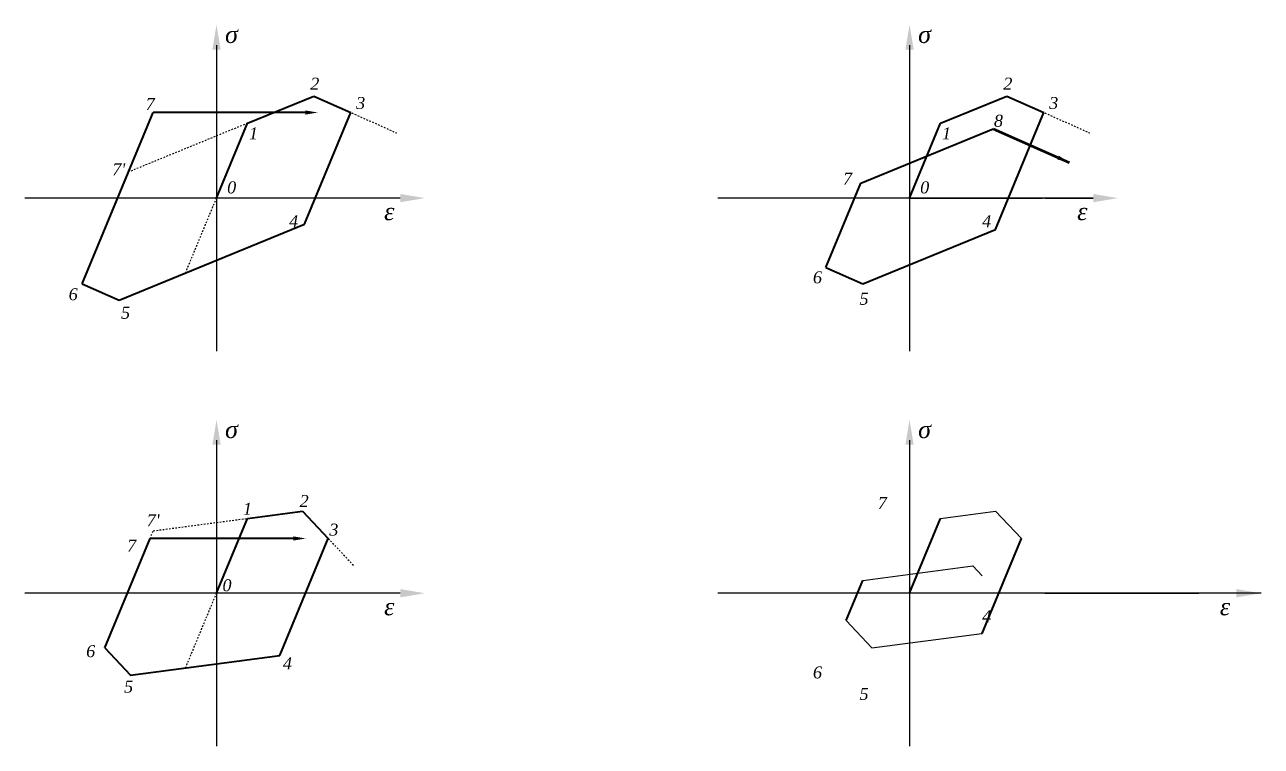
# Model space of a CAD drawing. Header units: inches. Extents: x -1038 to 587, y -1 to 567.
# Drawn here: x 509.7 to 587.2, y 291.3 to 336.5 of the extents above; entities that cross this region are included whole.
import ezdxf

# ---------------------------------------------------------------- set-up
doc = ezdxf.new("R2010")
doc.units = ezdxf.units.IN
doc.header["$MEASUREMENT"] = 0
doc.linetypes.add('DASHED2', pattern=[0.375, 0.25, -0.125])
doc.styles.get("Standard").update_dxf_attribs({"font": 'timesi.ttf', "height": 0.5})

msp = doc.modelspace()

# ---------------------------------------------------------------- linework, layer by layer
at = {"lineweight": 25}
for p, q in [((521.722, 335.25), (521.722, 316.064)), ((565.169, 335.25), (565.169, 316.064)), ((533.241, 325.657), (509.7, 325.657)), ((576.689, 325.657), (553.147, 325.657)), ((521.722, 310.486), (521.722, 291.3)), ((565.169, 310.486), (565.169, 291.3)), ((533.241, 300.893), (509.7, 300.893)), ((587.218, 300.893), (553.147, 300.893))]:
    msp.add_line(p, q, dxfattribs=at)
at = {"lineweight": 40}
for p, q in [((523.665, 330.349), (527.822, 332.052)), ((527.822, 332.052), (530.142, 331.022)), ((567.113, 330.349), (571.27, 332.052)), ((571.27, 332.052), (573.59, 331.022)), ((513.301, 320.292), (517.747, 331.022)), ((527.296, 331.022), (517.747, 331.022)), ((527.243, 324.024), (530.142, 331.022)), ((570.556, 323.699), (573.59, 331.022)), ((570.556, 323.699), (573.59, 331.022)), ((570.556, 323.699), (573.59, 331.022)), ((521.722, 325.657), (523.665, 330.349)), ((565.169, 325.657), (567.113, 330.349)), ((562.107, 326.594), (570.42, 330.001)), ((559.919, 321.313), (562.107, 326.594)), ((515.621, 319.262), (527.243, 324.024)), ((562.242, 320.292), (570.556, 323.699)), ((559.919, 321.313), (562.238, 320.283)), ((513.301, 320.292), (515.621, 319.262)), ((521.722, 300.893), (523.665, 305.585)), ((523.665, 305.585), (527.115, 306.04)), ((527.115, 306.04), (528.729, 304.324)), ((565.169, 300.893), (567.113, 305.585)), ((514.714, 297.462), (517.557, 304.324)), ((526.545, 304.324), (517.557, 304.324)), ((525.687, 296.981), (528.729, 304.324)), ((569.711, 298.373), (572.177, 304.324)), ((561.195, 299.178), (562.238, 301.697)), ((514.714, 297.462), (516.328, 295.746)), ((516.328, 295.746), (525.687, 296.981))]:
    msp.add_line(p, q, dxfattribs=at)
at = {"linetype": 'DASHED2', "lineweight": 25, "ltscale": 0.2}
for p, q in [((527.822, 332.052), (533.025, 329.742)), ((571.27, 332.052), (576.472, 329.742)), ((523.665, 330.349), (516.201, 327.29)), ((519.778, 320.965), (521.722, 325.657)), ((517.757, 304.805), (523.665, 305.585)), ((517.557, 304.324), (517.757, 304.805)), ((528.729, 304.324), (530.317, 302.635)), ((519.778, 296.201), (521.722, 300.893))]:
    msp.add_line(p, q, dxfattribs=at)
at = {"lineweight": 53}
msp.add_line((570.42, 330.001), (575.183, 327.886), dxfattribs=at)
at = {"lineweight": 0}
for p, q in [((521.722, 325.657), (521.722, 328.81)), ((565.169, 325.657), (565.169, 328.81)), ((521.722, 300.893), (521.722, 304.046)), ((565.169, 300.893), (565.169, 304.046))]:
    msp.add_line(p, q, dxfattribs=at)
for p, q in [((565.169, 325.657), (573.498, 325.657)), ((573.652, 325.657), (576.689, 325.657)), ((567.113, 305.585), (570.563, 306.04)), ((570.563, 306.04), (572.177, 304.324)), ((562.238, 301.697), (569.137, 302.608)), ((569.137, 302.608), (569.731, 301.976)), ((570.75, 300.893), (570.751, 300.891)), ((573.652, 300.893), (583.309, 300.893)), ((581.355, 300.893), (581.865, 300.893)), ((561.195, 299.178), (562.809, 297.462)), ((562.809, 297.462), (569.708, 298.373)), ((569.708, 298.373), (569.711, 298.373))]:
    msp.add_line(p, q)
at = {"lineweight": 18}
for points in [[(521.463, 334.969), (521.722, 336.524), (521.981, 334.969)], [(564.91, 334.969), (565.169, 336.524), (565.428, 334.969)], [(527.296, 331.152), (528.073, 331.022), (527.296, 330.893)], [(574.526, 328.32), (575.183, 327.886), (574.421, 328.083)], [(533.241, 325.916), (534.796, 325.657), (533.241, 325.398)], [(576.689, 325.916), (578.243, 325.657), (576.689, 325.398)], [(521.463, 310.205), (521.722, 311.76), (521.981, 310.205)], [(564.91, 310.205), (565.169, 311.76), (565.428, 310.205)], [(526.545, 304.454), (527.322, 304.324), (526.545, 304.195)], [(533.241, 301.152), (534.796, 300.893), (533.241, 300.634)], [(585.664, 301.152), (587.218, 300.893), (585.664, 300.634)]]:
    msp.add_solid(points, dxfattribs=at)

# ---------------------------------------------------------------- texts
at = {"attachment_point": 1}
for s, width, insert, char_height in [('\\A1;{\\H1.08333x;σ}', 0.29924, (522.258, 336.464), 1), ('\\A1;{\\H1.08333x;σ}', 0.29924, (565.706, 336.464), 1), ('2', 12.55975, (527.601, 333.205), 0.75), ('2', 12.55975, (571.048, 333.205), 0.75), ('7', 12.55975, (517.279, 331.924), 0.75), ('3', 12.55975, (530.478, 331.995), 0.75), ('3', 12.55975, (573.926, 331.995), 0.75), ('8', 12.55975, (570.46, 330.878), 0.75), ('1', 12.55975, (523.754, 330.088), 0.75), ('1', 12.55975, (567.202, 330.088), 0.75), ("{\\fTimes New Roman Greek|b0|i1|c161|p18;7}'", 12.55975, (515.189, 327.838), 0.75), ('7', 12.55975, (561.004, 327.258), 0.75), ('0', 12.55975, (522.388, 326.703), 0.75), ('0', 12.55975, (565.836, 326.703), 0.75), ('4', 12.55975, (526.272, 324.584), 0.75), ('4', 12.55975, (526.272, 324.584), 0.75), ('4', 12.55975, (569.719, 324.584), 0.75), ('4', 12.55975, (569.719, 324.584), 0.75), ('6', 12.55975, (559.114, 321.067), 0.75), ('6', 12.55975, (512.456, 320.007), 0.75), ('5', 12.55975, (562.032, 319.724), 0.75), ('5', 12.55975, (515.737, 318.847), 0.75), ('\\A1;{\\H1.08333x;σ}', 0.29924, (522.258, 311.7), 1), ('\\A1;{\\H1.08333x;σ}', 0.29924, (565.706, 311.7), 1), ('2', 12.55975, (526.935, 307.052), 0.75), ('1', 12.55975, (523.381, 306.56), 0.75), ('7', 12.55975, (563.18, 306.918), 0.75), ("7'", 12.55975, (517.343, 305.832), 0.75), ('3', 12.55975, (528.798, 305.255), 0.75), ('7', 12.55975, (516.122, 304.249), 0.75), ('0', 12.55975, (522.096, 301.767), 0.75), ('4', 12.55975, (569.719, 299.82), 0.75), ('4', 12.55975, (569.719, 299.82), 0.75), ('6', 12.55975, (513.553, 297.637), 0.75), ('4', 12.55975, (525.886, 296.867), 0.75), ('6', 12.55975, (559.114, 296.303), 0.75), ('5', 12.55975, (515.93, 295.412), 0.75), ('5', 12.55975, (562.032, 294.96), 0.75)]:
    msp.add_mtext_dynamic_manual_height_columns(s, width=width, gutter_width=1, heights=[0], dxfattribs=dict(at, insert=insert, char_height=char_height))
at = {"lineweight": 18, "char_height": 1, "attachment_point": 1}
for insert in [(532.228, 325.357), (575.676, 325.357), (532.228, 300.593), (584.62, 300.593)]:
    msp.add_mtext_dynamic_manual_height_columns('{\\H1.08333x;ε}', width=2.92585, gutter_width=1, heights=[0], dxfattribs=dict(at, insert=insert))

doc.saveas('drawing.dxf')
